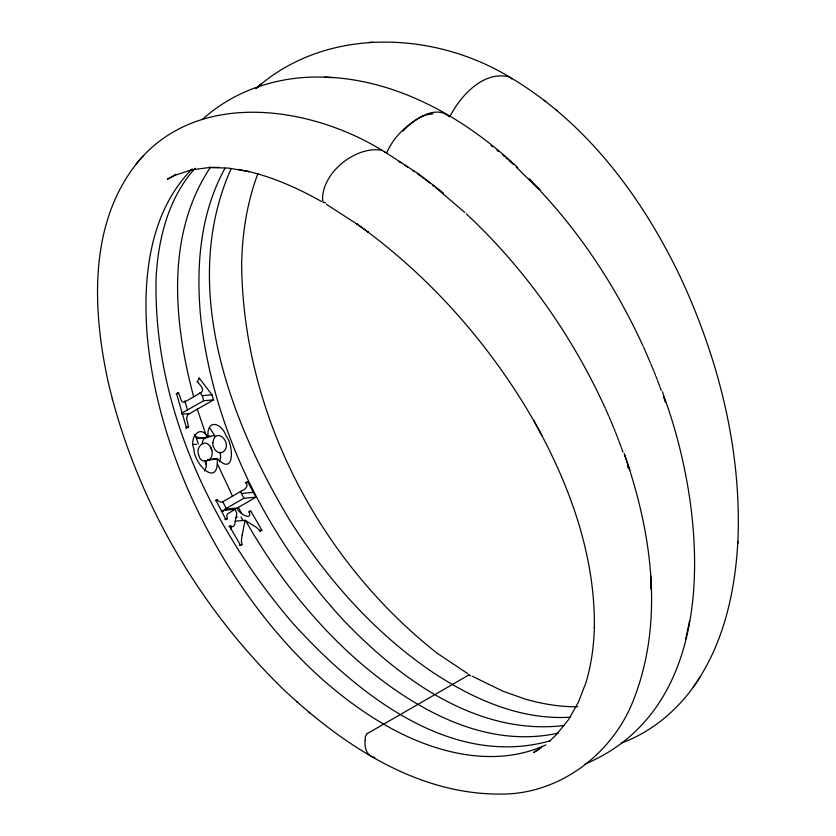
<?xml version="1.0" encoding="UTF-8"?>
<svg xmlns="http://www.w3.org/2000/svg" width="836" height="836" viewBox="0 0 836 836"><rect width="100%" height="100%" fill="white"/><g stroke="black" fill="none" stroke-linecap="round" stroke-linejoin="round"><path stroke-width="1.25" d="M208.091 437.5C200.222 423.267 188.988 437.897 193.9 448.89C193.962 464.565 218.917 488.778 217.266 458.609C235.365 477.262 233.401 444.292 226.128 436.099C221.53 422.19 206.084 418.522 208.091 437.5L197.578 438.44L194.286 434.521M204.726 471.034L206.22 466.655L206.095 460.552M365.102 740.539L365.436 736.349L366.952 733.82M365.102 740.78C364.433 747.603 366.764 756.507 374.789 757.447M693.305 686.941C723.485 644.859 735.074 592.369 737.875 541.435M737.801 543.379C742.138 451.074 718.772 358.968 679.752 275.765C641.599 196.533 586.266 122.213 509.469 76.985C483.96 70.203 460.542 95.503 449.925 116.58M202.218 443.571L203.064 440.185L205.301 437.615M584.876 764.167C720.068 707.287 706.838 524.203 668.528 409.379L662.415 391.676M242.2 534.904L245.126 520.305L234.989 521.215M242.179 534.988L241.332 541.017L242.106 544.549L239.796 545.49M685.729 638.903L689.585 620.981M230.872 529.439L231.52 526.523M236.337 516.92L236.745 513.001L235.052 509.281L222.888 510.368L221.237 511.329M236.306 517.066C234.55 520.88 236.003 529.512 229.649 525.896M386.556 153.396C393.014 137.501 406.4 124.867 421.26 116.789M257.906 173.627C248.585 198.195 243.84 224.309 242.158 250.466L241.646 263.392C242.628 413.736 319.791 560.946 437.353 653.365L467.773 673.67M197.077 381.937L199.313 378.175L198.738 378.227M231.07 168.757C179.479 284.71 228.521 419.014 290.196 520.912C327.012 578.909 373.525 631.629 430.352 670.691C471.483 698.415 520.023 720.496 570.695 717.163M219.502 461.838L220.61 457.605L220.286 452.098M225.062 168.193C199.888 213.504 195.802 267.604 200.776 318.255C213.744 430.843 266.851 537.266 343.471 620.176C400.162 679.595 477.973 736.088 564.446 725.47M700.171 676.888C681.8 706.504 654.379 730.977 621.43 743.058M210.515 167.2C165.444 234.55 173.669 322.278 193.68 396.797M237.309 517.035L235.313 517.651M136.184 164.034C196.293 88.982 309.111 105.535 382.292 150.417L385.208 152.382M142.966 156.092C87.999 217.099 91.772 307.93 108.429 383.024L108.753 384.424C136.498 500.43 199.052 607.73 284.658 690.578C343.105 745.095 416.934 794.336 499.782 794.085C559.775 794.921 614.147 752.975 634.44 697.517C664.265 619.382 651.443 531.832 624.607 454.794L624.283 453.812L629.769 470.166M195.154 168.224C168.433 197.798 158.276 238.469 156.133 277.395C152.8 404.666 210.912 527.286 292.286 622.642C355.404 692.323 449.737 769.141 550.213 740.821M402.983 131.158C412.775 120.269 435.222 103.977 449.256 116.747M192.228 168.862C150.114 211.247 142.883 275.556 146.958 332.446C153.594 412.848 182.708 490.272 223.996 559.138C264.134 624.826 316.75 684.862 383.672 724.154C431.533 752.097 492.937 769.204 545.803 744.939M549.127 741.522L556.233 734.823L568.668 719.462L578.481 702.021L585.921 682.688C591.345 664.714 593.873 645.977 594.365 627.24L594.354 627.679C595.295 554.561 569.159 483.741 533.796 420.717L533.89 420.895C489.499 343.795 429.161 275.483 356.627 223.776L368.53 232.398L367.882 231.927M197.578 438.44L208.363 437.249M202.26 119.611C236.891 87.822 285.63 73.85 332.049 77.643M209.658 459.34C215.249 454.418 210.902 442.652 204.569 443.132C199.229 444.083 196.481 450.322 198.759 455.108C200.995 465.924 210.839 458.4 217.266 458.609M256.035 88.501C325.246 26.647 433.038 30.608 509.469 76.985L511.778 78.981M256.286 88.302L261.041 84.081L256.412 88.208M541.791 747.259L533.661 752.473L539.324 749.202M205.98 437.155L206.691 436.758M401.447 713.902L434.553 694.789M242.419 490.418C245.763 489.468 249.18 484.849 245.47 482.665M199.313 378.175L211.999 394.822L213.535 399.88L187.577 414.823L186.574 418.418L188.622 426.945L185.916 428.199M225.636 510.388L225.009 509.145L237.163 508.058L255.973 497.201L247.675 481.755L246.233 482.675M242.231 490.533L224.633 500.68C221.425 503.951 218.907 500.963 216.116 499.855M367.108 733.715L400.214 714.602M172.644 176.187L167.472 179.176L175.205 175.226L191.726 169.792M173.669 175.591L175.717 174.41M176.062 393.996C181.391 389.43 178.946 406.798 186.167 401.134L201.486 392.293C205.05 388.991 199.396 384.706 197.662 381.885M181.422 413.339L203.712 400.747L213.535 399.88M215.385 500.639L217.663 499.823M225.009 509.145L243.882 498.246L255.983 497.19M235.052 509.281L227.622 513.837L226.723 515.802L227.382 518.748L225.083 518.957M225.135 519.678L227.162 518.874M248.491 511.956L250.748 511.036L261.887 530.212L259.599 531.142M228.939 526.68L231.049 525.834M435.786 694.068L468.891 674.945M421.689 116.643L427.112 114.689L433.017 113.821M469.048 674.871L470.647 675.885M192.656 444.48L196.523 444.344M325.601 202.73L323.333 202.573L322.633 200.003M207.673 436.371L210.818 436.726M558.406 733.067C483.856 749.652 411.709 707.559 357.223 660.221C312.319 620.573 275.138 572.597 245.596 520.598M191.078 169.927L209.512 167.482M368.582 42.511L372.887 42.103M178.695 392.753L177.535 392.857M181.893 414.269L189.281 413.601M186.094 427.175L188.622 426.945M208.174 436.256L213.911 435.744M239.671 544.779L242.106 544.549M199.94 392.575L202.291 395.668L211.999 394.822M207.631 459.466L208.321 459.403M208.049 459.654L217.005 458.859M249.974 511.099L250.748 511.036M259.484 530.432L261.887 530.212M246.944 481.818L247.686 481.745M240.392 491.443L241.447 493.428L253.423 492.394M219.199 167.409L208.822 167.482L228.552 168.109L249.17 171.62L248.522 171.484C274.218 177.619 298.525 188.528 321.463 201.476M577.78 706.733C559.932 707.037 542.177 703.933 525.071 699.032L502.958 691.194L472.33 676.261M324.587 77.09C398.061 79.441 465.161 118.357 517.735 167.503M238.26 169.405L249.17 171.62M382.292 150.417C357.014 145.161 322.581 171.641 322.55 198.999M384.33 151.609L419.421 174.442L443.352 193.001M326.343 204.287L357.306 224.278M245.126 520.305L256.349 527.297L260.393 531.079M398.772 161.432L400.841 162.748M404.979 165.423L408.083 167.482M237.163 508.058C237.737 512.844 252.597 521.748 249.264 511.893M412.733 170.638L414.28 171.714M417.383 173.888L420.477 176.103M422.023 177.232L423.57 178.361M425.116 179.5L429.746 182.99M432.818 185.352L434.365 186.553M490.993 145.558L492.508 146.749M544.215 100.362L545.689 101.532M435.901 187.766L464.795 212.448M555.491 109.432L556.87 110.54M497.012 150.375L498.517 151.609M502.509 154.942L504.495 156.635M296.79 701.759L297.7 702.533M505.979 157.91L507.462 159.195M309.08 712.376L310.062 713.223M508.946 160.502L513.377 164.452M516.314 167.137L539.356 189.918M466.289 213.838C524.862 268.46 571.908 335.173 605.139 407.958M529.334 178.726L540.714 190.504M209.512 427.583L215.145 436.319M540.767 191.413C583.131 236.787 617.198 289.632 643.03 346M240.611 545.417L229.722 526.607M533.796 420.717L542.25 436.11M242.983 520.577L241.008 516.962M241.604 513.429L238.344 507.379M225.898 519.605L216.127 500.565M243.882 498.246L241.447 493.428M223.421 511.423L222.888 510.368M226.19 508.466L222.689 501.433M232.512 496.135L217.475 463.949M643.563 347.139L650.544 363.127M605.588 408.94L608.629 415.805M609.057 416.788L610.311 419.735M610.74 420.717L613.603 427.604M651.025 364.277L653.856 371.163M206.356 464.941L204.653 460.688M614.011 428.586L615.192 431.543M654.254 372.177L655.466 375.197M211.842 450.353L210.453 446.852M615.589 432.525L617.146 436.465M655.852 376.2L657.044 379.23M617.522 437.447L618.661 440.405M657.43 380.244L659.719 386.305M619.027 441.387L621.221 447.302M660.095 387.319L661.203 390.349M205.907 434.793L197.254 409.003M621.587 448.295L622.998 452.234M198.362 444.041L195.457 435.734M663.376 396.431L665.477 402.513M186.553 428.147L176.636 393.944M627.387 465.171L628.463 468.547M203.712 400.747L202.291 395.668M187.41 409.88L184.913 400.705M112.223 398.542L112.536 399.827M322.623 199.888L322.56 199.114M197.839 438.189L197.756 436.925M650.826 579.505L651.244 589.317L650.659 575.764M212.877 442.61C212.072 449.12 219.816 457.167 224.947 450.04C231.144 440.854 215.26 426.945 212.877 442.61"/></g></svg>
